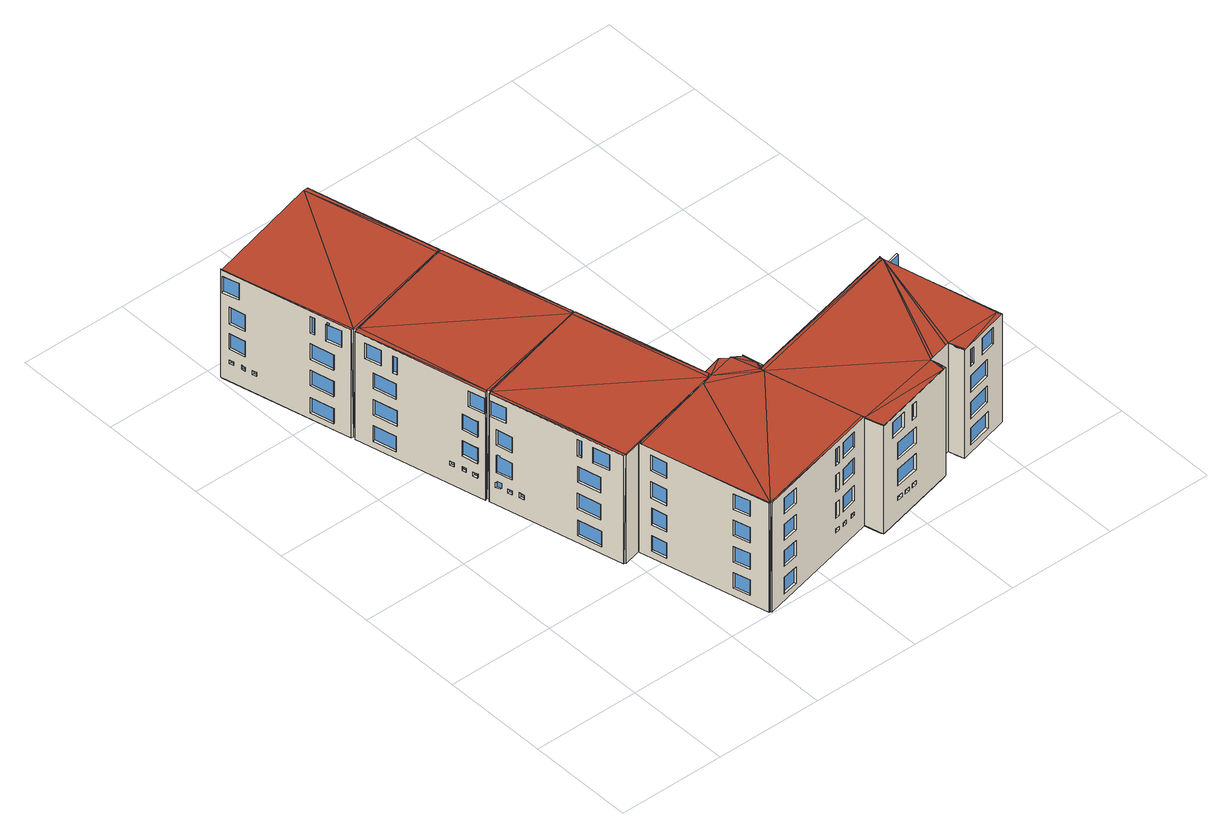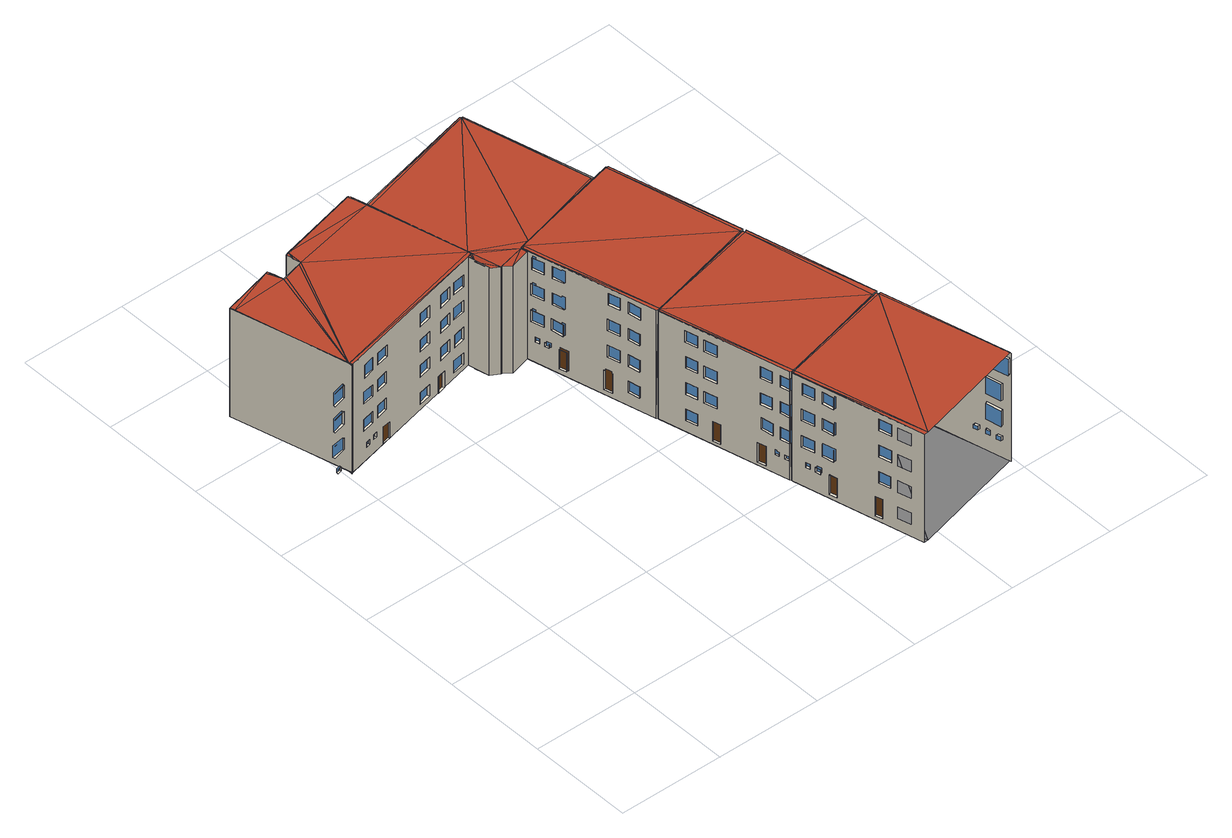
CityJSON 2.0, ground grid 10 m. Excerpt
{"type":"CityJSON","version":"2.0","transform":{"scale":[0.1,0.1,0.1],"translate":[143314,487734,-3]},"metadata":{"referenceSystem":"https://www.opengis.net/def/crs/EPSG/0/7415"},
"CityObjects":{
"building1":{"type":"Building","geometry":[{"type":"MultiSurface","lod":"2.2","boundaries":[[[0,1,2]],[[3,0,2]],[[4,5,6,7]],[[8,9,0]],[[8,0,3]],[[10,11,12,13]],[[14,15,16,17]],[[18,19,20,21]],[[7,6,22,23]],[[24,25,5,4]],[[23,22,25,24]],[[26,27,11,10]],[[13,12,28,29]],[[30,31,15,14]],[[17,16,32,33]],[[34,35,19,18]],[[21,20,36,37]],[[38,3,2]],[[39,1,0]],[[40,41,42,43]],[[6,5,25,22]],[[43,42,44,45]],[[46,47,41,40]],[[29,28,27,26]],[[33,32,31,30]],[[37,36,35,34]],[[45,44,47,46]],[[1,2,38,39],[48,49,50,51],[52,53,54,55],[56,57,58,59],[7,4,24,23],[60,61,62,63],[64,65,66,67],[68,69,70,71],[13,10,26,29],[21,18,34,37],[17,14,30,33],[43,40,46,45]],[[12,11,27,28]],[[16,15,31,32]],[[20,19,35,36]],[[42,41,47,44]],[[69,72,73,68]],[[68,73,74,71]],[[70,75,72,69]],[[76,3,38]],[[0,77,39]],[[71,74,75,70]],[[65,78,79,64]],[[53,80,81,52]],[[57,82,83,56]],[[66,84,78,65]],[[64,79,85,67]],[[67,85,84,66]],[[49,86,87,48]],[[52,81,88,55]],[[54,89,80,53]],[[56,83,90,59]],[[58,91,82,57]],[[73,72,75,74]],[[61,92,93,60]],[[62,94,92,61]],[[60,93,95,63]],[[48,87,96,51]],[[50,97,86,49]],[[98,99,100]],[[55,88,89,54]],[[59,90,91,58]],[[63,95,94,62]],[[101,102,103,104]],[[79,78,84,85]],[[51,96,97,50]],[[38,39,77]],[[81,80,89,88]],[[83,82,91,90]],[[105,106,107,108]],[[109,110,111,112]],[[113,114,115,116]],[[104,103,117,118]],[[119,120,102,101]],[[121,98,100]],[[112,111,122,123]],[[124,125,110,109]],[[123,122,125,124]],[[93,92,94,95]],[[87,86,97,96]],[[108,107,126,127]],[[128,129,106,105]],[[116,115,130,131]],[[132,133,114,113]],[[118,117,120,119]],[[134,135,136,137]],[[137,136,138,139]],[[140,141,135,134]],[[38,77,76]],[[127,126,129,128]],[[139,138,141,140]],[[131,130,133,132]],[[142,98,121]],[[103,102,120,117]],[[143,142,121]],[[111,110,125,122]],[[144,145,146,147]],[[147,146,148,149]],[[150,151,145,144]],[[107,106,129,126]],[[115,114,133,130]],[[149,148,151,150]],[[152,121,100]],[[153,99,98]],[[136,135,141,138]],[[99,100,152,153],[154,155,156,157],[108,105,128,127],[116,113,132,131],[104,101,119,118],[158,159,160,161],[162,163,164,165],[166,167,168,169],[170,171,172,173],[147,144,150,149],[137,134,140,139],[112,109,124,123]],[[76,77,174]],[[76,174,175]],[[146,145,151,148]],[[176,177,178]],[[179,176,178]],[[159,180,181,158]],[[167,182,183,166]],[[163,184,185,162]],[[171,186,187,170]],[[158,181,188,161]],[[160,189,180,159]],[[161,188,189,160]],[[190,176,179]],[[168,191,182,167]],[[166,183,192,169]],[[162,185,193,165]],[[170,187,194,173]],[[164,195,184,163]],[[172,196,186,171]],[[190,197,176]],[[155,198,199,154]],[[181,180,189,188]],[[169,192,191,168]],[[165,193,195,164]],[[173,194,196,172]],[[154,199,200,157]],[[156,201,198,155]],[[202,203,204,205]],[[206,207,208,209]],[[210,211,212,213]],[[214,215,216,217]],[[218,121,152]],[[98,219,153]],[[183,182,191,192]],[[185,184,195,193]],[[187,186,196,194]],[[157,200,201,156]],[[220,221,222]],[[205,204,223,224]],[[225,226,203,202]],[[209,208,227,228]],[[229,230,207,206]],[[231,232,211,210]],[[213,212,233,234]],[[217,216,235,236]],[[237,238,215,214]],[[239,179,178]],[[240,177,176]],[[224,223,226,225]],[[228,227,230,229]],[[234,233,232,231]],[[236,235,238,237]],[[199,198,201,200]],[[220,241,221]],[[242,243,244,245]],[[177,178,246,247],[248,249,250,251],[252,253,254,255],[256,257,258,259],[260,261,262,263],[213,210,231,234],[217,214,237,236],[205,202,225,224],[209,206,229,228]],[[204,203,226,223]],[[208,207,230,227]],[[212,211,232,233]],[[216,215,238,235]],[[264,265,266,267]],[[268,269,270,271]],[[272,273,274,275]],[[276,277,243,242]],[[245,244,278,279]],[[280,241,220]],[[281,280,220]],[[279,278,277,276]],[[267,266,282,283]],[[284,285,265,264]],[[271,270,286,287]],[[288,289,269,268]],[[275,274,290,291]],[[292,293,273,272]],[[153,152,218,219]],[[220,222,294]],[[221,241,295]],[[296,297,298,299]],[[244,243,277,278]],[[299,298,300,301]],[[302,303,297,296]],[[283,282,285,284]],[[287,286,289,288]],[[291,290,293,292]],[[301,300,303,302]],[[221,222,304,305],[306,307,308,309],[310,311,312,313],[314,315,316,317],[245,242,276,279],[318,319,320,321],[322,323,324,325],[326,327,328,329],[271,268,288,287],[275,272,292,291],[267,264,284,283],[299,296,302,301]],[[266,265,285,282]],[[270,269,289,286]],[[274,273,293,290]],[[298,297,303,300]],[[257,330,331,256]],[[261,332,333,260]],[[253,334,335,252]],[[249,336,337,248]],[[256,331,338,259]],[[258,339,330,257]],[[260,333,340,263]],[[262,341,332,261]],[[252,335,342,255]],[[254,343,334,253]],[[248,337,344,251]],[[250,345,336,249]],[[218,219,346]],[[259,338,339,258]],[[263,340,341,262]],[[255,342,343,254]],[[251,344,345,250]],[[219,347,346]],[[327,348,349,326]],[[331,330,339,338]],[[333,332,341,340]],[[335,334,343,342]],[[337,336,345,344]],[[328,350,348,327]],[[326,349,351,329]],[[329,351,350,328]],[[246,352,239]],[[353,240,354]],[[323,355,356,322]],[[311,357,358,310]],[[315,359,360,314]],[[324,361,355,323]],[[322,356,362,325]],[[325,362,361,324]],[[307,363,364,306]],[[310,358,365,313]],[[312,366,357,311]],[[316,367,359,315]],[[314,360,368,317]],[[349,348,350,351]],[[319,369,370,318]],[[320,371,369,319]],[[318,370,372,321]],[[306,364,373,309]],[[308,374,363,307]],[[321,372,371,320]],[[313,365,366,312]],[[317,368,367,316]],[[356,355,361,362]],[[358,357,366,365]],[[360,359,367,368]],[[370,369,371,372]],[[364,363,374,373]],[[375,376,377,378]],[[379,380,381,382]],[[383,384,385,386]],[[387,388,389,390]],[[378,377,391,392]],[[382,381,393,394]],[[395,396,376,375]],[[397,398,380,379]],[[396,391,377,376]],[[398,393,381,380]],[[399,400,384,383]],[[386,385,401,402]],[[403,404,388,387]],[[390,389,405,406]],[[400,401,385,384]],[[404,405,389,388]],[[3,407,8]],[[9,408,0]],[[0,408,77]],[[76,407,3]],[[392,391,396,395]],[[394,393,398,397]],[[402,401,400,399]],[[406,405,404,403]],[[179,239,409]],[[240,176,410]],[[121,411,143]],[[142,412,98]],[[413,76,175]],[[77,414,174]],[[239,352,409]],[[354,240,410]],[[218,411,121]],[[98,412,219]],[[415,281,220]],[[416,241,280]],[[417,190,179]],[[197,418,176]],[[346,415,218]],[[347,219,416]],[[419,220,294]],[[241,420,295]],[[9,8,421,422]],[[142,143,423,424]],[[174,175,423,424]],[[353,246,421,422]],[[280,281,425,426]],[[347,346,425,426]],[[427,417,190,197],[399,402,386,383],[403,406,390,387],[395,392,378,375],[397,394,382,379],[428,429,430,431],[432,433,434,435],[436,437,438,439],[440,441,442,443],[444,445,446,447],[448,449,450,451],[452,453,454,455],[456,457,458,459],[460,461,462,463]],[[413,407,76]],[[77,408,414]],[[464,179,409]],[[176,465,410]],[[218,415,411]],[[219,412,416]],[[415,220,419]],[[241,416,420]],[[179,466,417]],[[176,418,467]],[[464,466,179]],[[176,467,465]],[[447,468,469,446]],[[451,470,471,450]],[[455,472,473,454]],[[443,474,475,442]],[[452,476,472,455]],[[454,473,477,453]],[[476,477,473,472]],[[444,478,468,447]],[[446,469,479,445]],[[448,480,470,451]],[[450,471,481,449]],[[478,479,469,468]],[[480,481,471,470]],[[440,482,474,443]],[[442,475,483,441]],[[482,483,475,474]],[[453,477,476,452]],[[445,479,478,444]],[[449,481,480,448]],[[441,483,482,440]],[[439,484,485,438]],[[459,486,487,458]],[[435,488,489,434]],[[431,490,491,430]],[[456,492,486,459]],[[458,487,493,457]],[[492,493,487,486]],[[457,493,492,456]],[[494,495,496,497]],[[498,499,500,501]],[[502,503,504,505]],[[506,507,508,509]],[[407,510,421]],[[408,422,511]],[[436,512,484,439]],[[438,485,513,437]],[[512,513,485,484]],[[514,515,516,517]],[[432,518,488,435]],[[434,489,519,433]],[[520,499,498,521]],[[522,503,502,523]],[[524,507,506,525]],[[518,519,489,488]],[[430,491,526,429]],[[428,527,490,431]],[[527,526,491,490]],[[528,495,494,529]],[[529,494,497,530]],[[531,496,495,528]],[[521,498,501,532]],[[533,500,499,520]],[[523,502,505,534]],[[535,504,503,522]],[[536,537,538,539]],[[525,506,509,540]],[[541,508,507,524]],[[542,543,544,545]],[[546,547,548,549]],[[530,497,496,531]],[[550,551,552,553]],[[413,510,407]],[[408,511,414]],[[532,501,500,533]],[[534,505,504,535]],[[540,509,508,541]],[[554,515,514,555]],[[555,514,517,556]],[[557,516,515,554]],[[558,559,421,560]],[[556,517,516,557]],[[561,537,536,562]],[[563,543,542,564]],[[565,547,546,566]],[[562,536,539,567]],[[568,538,537,561]],[[564,542,545,569]],[[570,544,543,563]],[[566,546,549,571]],[[572,548,547,565]],[[573,551,550,574]],[[575,552,551,573]],[[574,550,553,576]],[[567,539,538,568]],[[569,545,544,570]],[[571,549,548,572]],[[576,553,552,575]],[[577,578,579,580]],[[581,582,583,584]],[[585,586,587,588]],[[589,590,591,592]],[[463,593,594,462]],[[595,578,577,596]],[[597,582,581,598]],[[599,586,585,600]],[[601,590,589,602]],[[422,421,603,604],[605,606,607,608],[602,601,609,610],[611,612,613,614],[598,597,615,616],[617,618,619,620],[600,599,621,622],[623,624,625,626],[562,561,568,567],[521,520,533,532],[564,563,570,569],[525,524,541,540],[566,565,572,571],[523,522,535,534],[555,554,557,556],[529,528,531,530],[596,595,627,628],[574,573,575,576]],[[627,579,578,595]],[[596,577,580,628]],[[603,510,413]],[[414,511,604]],[[628,580,579,627]],[[598,581,584,616]],[[600,585,588,622]],[[615,583,582,597]],[[621,587,586,599]],[[602,589,592,610]],[[609,591,590,601]],[[629,630,631,632]],[[633,634,635,636]],[[637,638,639,640]],[[641,642,643,644]],[[616,584,583,615]],[[622,588,587,621]],[[610,592,591,609]],[[612,630,629,611]],[[618,634,633,617]],[[624,638,637,623]],[[606,642,641,605]],[[611,629,632,614]],[[613,631,630,612]],[[617,633,636,620]],[[619,635,634,618]],[[623,637,640,626]],[[625,639,638,624]],[[605,641,644,608]],[[607,643,642,606]],[[460,645,593,463]],[[462,594,646,461]],[[421,464,409]],[[465,560,410]],[[614,632,631,613]],[[620,636,635,619]],[[626,640,639,625]],[[608,644,643,607]],[[645,646,594,593]],[[604,424,414]],[[603,413,423]],[[411,647,423]],[[412,424,648]],[[649,650,651,652]],[[653,654,655,656]],[[657,658,659,660]],[[661,662,663,664]],[[423,424,603]],[[665,650,649,666]],[[667,654,653,668]],[[669,658,657,670]],[[671,662,661,672]],[[424,604,603]],[[411,415,647]],[[412,648,416]],[[437,513,512,436]],[[666,649,652,673]],[[674,651,650,665]],[[668,653,656,675]],[[670,657,660,676]],[[672,661,664,677]],[[678,655,654,667]],[[679,659,658,669]],[[680,663,662,671]],[[681,682,683,684]],[[685,686,687,688]],[[689,690,691,692]],[[693,421,559]],[[558,560,694]],[[433,519,518,432]],[[429,526,527,428]],[[461,646,645,460]],[[673,652,651,674]],[[675,656,655,678]],[[676,660,659,679]],[[677,664,663,680]],[[695,696,697,698]],[[699,682,681,700]],[[701,686,685,702]],[[703,690,689,704]],[[700,681,684,705]],[[706,683,682,699]],[[707,687,686,701]],[[708,691,690,703]],[[702,685,688,709]],[[704,689,692,710]],[[711,696,695,712]],[[713,697,696,711]],[[712,695,698,714]],[[705,684,683,706]],[[709,688,687,707]],[[710,692,691,708]],[[714,698,697,713]],[[715,716,717,718]],[[424,423,719,720],[721,722,723,724],[725,726,727,728],[729,730,731,732],[733,734,735,736],[737,738,739,740],[741,742,743,744],[668,667,678,675],[670,669,679,676],[700,699,706,705],[702,701,707,709],[666,665,674,673],[704,703,708,710],[672,671,680,677],[745,746,747,748],[749,750,751,752],[753,754,755,756],[712,711,713,714]],[[647,415,719]],[[416,648,720]],[[757,758,759,760]],[[761,762,763,764]],[[765,766,767,768]],[[754,716,715,753]],[[769,770,771,772]],[[558,559,693,694]],[[734,758,757,733]],[[738,762,761,737]],[[742,766,765,741]],[[755,717,716,754]],[[753,715,718,756]],[[756,718,717,755]],[[773,774,775,776]],[[777,778,779,780]],[[781,782,783,784]],[[735,759,758,734]],[[739,763,762,738]],[[733,757,760,736]],[[737,761,764,740]],[[741,765,768,744]],[[743,767,766,742]],[[785,786,787,788]],[[736,760,759,735]],[[740,764,763,739]],[[744,768,767,743]],[[750,770,769,749]],[[789,790,791,792]],[[793,794,795,796]],[[797,798,799,800]],[[801,802,803,804]],[[751,771,770,750]],[[749,769,772,752]],[[752,772,771,751]],[[722,774,773,721]],[[726,778,777,725]],[[730,782,781,729]],[[425,415,805]],[[426,806,416]],[[720,426,416]],[[719,415,425]],[[746,786,785,745]],[[721,773,776,724]],[[723,775,774,722]],[[725,777,780,728]],[[727,779,778,726]],[[729,781,784,732]],[[731,783,782,730]],[[807,808,809,810]],[[745,785,788,748]],[[747,787,786,746]],[[811,790,789,812]],[[813,798,797,814]],[[815,802,801,816]],[[748,788,787,747]],[[724,776,775,723]],[[728,780,779,727]],[[732,784,783,731]],[[817,794,793,818]],[[812,789,792,819]],[[820,791,790,811]],[[818,793,796,821]],[[822,795,794,817]],[[814,797,800,823]],[[824,799,798,813]],[[816,801,804,825]],[[826,803,802,815]],[[827,828,829,830]],[[831,832,833,834]],[[835,836,837,838]],[[821,796,795,822]],[[425,426,720]],[[819,792,791,820]],[[823,800,799,824]],[[825,804,803,826]],[[839,840,841,842]],[[843,808,807,844]],[[805,415,419]],[[420,416,806]],[[425,720,719]],[[844,807,810,845]],[[846,809,808,843]],[[845,810,809,846]],[[847,828,827,848]],[[849,832,831,850]],[[851,836,835,852]],[[848,827,830,853]],[[854,829,828,847]],[[850,831,834,855]],[[856,833,832,849]],[[852,835,838,857]],[[858,837,836,851]],[[859,840,839,860]],[[860,839,842,861]],[[862,841,840,859]],[[853,830,829,854]],[[855,834,833,856]],[[857,838,837,858]],[[861,842,841,862]],[[863,864,865,866]],[[421,693,867]],[[694,560,868]],[[869,870,871,872]],[[873,874,875,876]],[[877,878,879,880]],[[881,864,863,882]],[[426,425,883,884],[885,886,887,888],[889,890,891,892],[893,894,895,896],[897,898,899,900],[901,902,903,904],[905,906,907,908],[909,910,911,912],[848,847,854,853],[812,811,820,819],[850,849,856,855],[816,815,826,825],[852,851,858,857],[814,813,824,823],[844,843,846,845],[818,817,822,821],[882,881,913,914],[860,859,862,861]],[[906,870,869,905]],[[883,805,419]],[[806,884,420]],[[890,874,873,889]],[[898,878,877,897]],[[882,863,866,914]],[[913,865,864,881]],[[914,866,865,913]],[[905,869,872,908]],[[907,871,870,906]],[[889,873,876,892]],[[891,875,874,890]],[[897,877,880,900]],[[899,879,878,898]],[[908,872,871,907]],[[892,876,875,891]],[[900,880,879,899]],[[421,915,464]],[[916,560,465]],[[421,867,917]],[[868,560,918]],[[421,917,915]],[[918,560,916]],[[919,920,921]],[[922,923,924]],[[417,919,921]],[[922,418,923]],[[694,693,867,868]],[[916,915,920,924]],[[916,915,417,418]],[[867,868,917]],[[925,915,926]],[[927,916,928]],[[868,918,917]],[[929,930,915]],[[931,932,916]],[[915,917,933]],[[934,918,916]],[[916,915,935,936]],[[929,915,933]],[[932,934,916]],[[936,932,931]],[[930,929,935]],[[918,917,937,938]],[[933,917,937]],[[934,938,918]],[[939,937,935,936]],[[940,941,942,943]],[[944,945,946,947]],[[948,949,950,951]],[[952,953,954,955]],[[956,957,958,959]],[[960,961,962,963]],[[964,965,966,967]],[[968,969,941,940]],[[943,942,970,971]],[[969,970,942,941]],[[972,973,974,975]],[[976,977,965,964]],[[967,966,978,979]],[[977,978,966,965]],[[980,981,946,945]],[[982,980,945,944]],[[947,946,981,983]],[[984,985,950,949]],[[986,987,954,953]],[[988,984,949,948]],[[951,950,985,989]],[[990,986,953,952]],[[955,954,987,991]],[[992,993,958,957]],[[994,992,957,956]],[[959,958,993,995]],[[979,978,977,976]],[[996,919,417]],[[997,418,922]],[[971,970,969,968]],[[983,981,980,982]],[[989,985,984,988]],[[991,987,986,990]],[[998,999,1000,1001]],[[995,993,992,994]],[[1002,417,925]],[[928,418,1003]],[[1004,1005,999,998]],[[1001,1000,1006,1007]],[[1005,1006,1000,999]],[[1008,1009,961,960]],[[963,962,1010,1011]],[[1009,1010,962,961]],[[1012,1013,973,972]],[[975,974,1014,1015]],[[1013,1014,974,973]],[[1007,1006,1005,1004]],[[1016,1017,1018,1019]],[[1020,1021,1022,1023]],[[1024,1025,1026,1027]],[[1028,1029,1030,1031]],[[1032,1033,1034,1035]],[[1036,1037,1029,1028]],[[1031,1030,1038,1039]],[[1037,1038,1030,1029]],[[1040,1041,1033,1032]],[[1035,1034,1042,1043]],[[1041,1042,1034,1033]],[[1044,1045,1018,1017]],[[1046,1044,1017,1016]],[[1019,1018,1045,1047]],[[1048,1049,920,924],[968,971,943,940],[1040,1043,1035,1032],[1008,1011,963,960],[1012,1015,975,972],[976,979,967,964],[1004,1007,1001,998],[1036,1039,1031,1028]],[[1050,1051,1022,1021]],[[1052,1053,1026,1025]],[[1054,1050,1021,1020]],[[1023,1022,1051,1055]],[[1056,1052,1025,1024]],[[1027,1026,1053,1057]],[[1039,1038,1037,1036]],[[1058,1059,1060,1061]],[[1011,1010,1009,1008]],[[1015,1014,1013,1012]],[[1043,1042,1041,1040]],[[1062,1063,1060,1059]],[[1064,1062,1059,1058]],[[1061,1060,1063,1065]],[[1047,1045,1044,1046]],[[1055,1051,1050,1054]],[[1057,1053,1052,1056]],[[1065,1063,1062,1064]],[[1002,996,417]],[[997,1003,418]],[[1066,925,926]],[[1067,927,928]],[[1068,1069,1070,1071]],[[1072,1073,1074,1075]],[[1076,1077,1078,1079]],[[1080,1081,1082,1083]],[[1084,1085,1070,1069]],[[1086,1087,1074,1073]],[[1088,1084,1069,1068]],[[1071,1070,1085,1089]],[[1090,1086,1073,1072]],[[1075,1074,1087,1091]],[[1092,1093,1078,1077]],[[1094,1095,1082,1081]],[[1096,1092,1077,1076]],[[1079,1078,1093,1097]],[[1098,1094,1081,1080]],[[1083,1082,1095,1099]],[[1089,1085,1084,1088]],[[1091,1087,1086,1090]],[[1097,1093,1092,1096]],[[1099,1095,1094,1098]],[[1049,996,1100]],[[1048,1101,997]],[[1102,1100,996]],[[1101,1103,997]],[[1102,996,1002]],[[997,1103,1003]],[[1003,1002,1049,1048]],[[1066,1002,925]],[[1067,928,1003]],[[1104,1105,915,916],[982,983,947,944],[1046,1047,1019,1016],[988,989,951,948],[994,995,959,956],[990,991,955,952],[1054,1055,1023,1020],[1056,1057,1027,1024],[1088,1089,1071,1068],[1096,1097,1079,1076],[1098,1099,1083,1080],[1090,1091,1075,1072],[1106,1107,1108,1109],[1110,1111,1112,1113],[1114,1115,1116,1117],[1118,1119,1120,1121],[1122,1123,1124,1125],[1126,1127,1128,1129],[1130,1131,1132,1133],[1134,1135,1136,1137],[1138,1139,1140,1141],[1064,1065,1061,1058]],[[1003,1002,1142,1143]],[[1143,1142,1144,1145]],[[1146,1145,1147]],[[1148,1149,1144]],[[1148,1150,1149]],[[1146,1147,1151]],[[1150,1142,1149]],[[1151,1147,1143]],[[1066,926,1152]],[[1067,1153,927]],[[1066,1154,1002]],[[1003,1155,1067]],[[1141,1156,1157,1140]],[[1158,1159,1160,1161]],[[1162,1163,1164,1165]],[[1166,1167,1168,1169]],[[1170,1171,1172,1173]],[[1109,1174,1175,1108]],[[1176,1177,1167,1166]],[[1169,1168,1178,1179]],[[1177,1178,1168,1167]],[[1117,1180,1181,1116]],[[1129,1182,1183,1128]],[[1066,1184,1154]],[[1067,1155,1185]],[[1186,1187,1157,1156]],[[1138,1186,1156,1141]],[[1140,1157,1187,1139]],[[1179,1178,1177,1176]],[[1139,1187,1186,1138]],[[1188,1189,1175,1174]],[[1106,1188,1174,1109]],[[1108,1175,1189,1107]],[[1190,1191,1181,1180]],[[1192,1193,1183,1182]],[[1114,1190,1180,1117]],[[1116,1181,1191,1115]],[[1126,1192,1182,1129]],[[1128,1183,1193,1127]],[[1142,1194,1149]],[[1147,1195,1143]],[[1066,1142,1184]],[[1143,1067,1185]],[[1196,1197,1159,1158]],[[1198,1199,1163,1162]],[[1161,1160,1200,1201]],[[1165,1164,1202,1203]],[[1197,1200,1160,1159]],[[1199,1202,1164,1163]],[[1204,1205,1171,1170]],[[1173,1172,1206,1207]],[[1205,1206,1172,1171]],[[1107,1189,1188,1106]],[[1115,1191,1190,1114]],[[1127,1193,1192,1126]],[[1208,1209,1210,1211]],[[1133,1212,1213,1132]],[[1214,1215,1144,1145],[1176,1179,1169,1166],[1216,1217,1211,1208],[1196,1201,1161,1158],[1198,1203,1165,1162],[1204,1207,1173,1170]],[[1218,1219,1213,1212]],[[1130,1218,1212,1133]],[[1132,1213,1219,1131]],[[1131,1219,1218,1130]],[[1113,1220,1221,1112]],[[1121,1222,1223,1120]],[[1125,1224,1225,1124]],[[1201,1200,1197,1196]],[[1203,1202,1199,1198]],[[1207,1206,1205,1204]],[[1216,1226,1209,1208]],[[1211,1210,1227,1217]],[[1226,1227,1210,1209]],[[1137,1228,1229,1136]],[[1194,1230,1149]],[[1147,1231,1195]],[[1232,1233,1221,1220]],[[1110,1232,1220,1113]],[[1112,1221,1233,1111]],[[1234,1235,1223,1222]],[[1118,1234,1222,1121]],[[1120,1223,1235,1119]],[[1236,1237,1229,1228]],[[1136,1229,1237,1135]],[[1134,1236,1228,1137]],[[1238,1239,1225,1224]],[[1066,1194,1142]],[[1195,1067,1143]],[[1122,1238,1224,1125]],[[1124,1225,1239,1123]],[[1135,1237,1236,1134]],[[1217,1227,1226,1216]],[[1111,1233,1232,1110]],[[1119,1235,1234,1118]],[[1123,1239,1238,1122]],[[1104,1105,1215,1214]],[[1152,1105,1066]],[[1067,1104,1153]],[[1240,1105,1241]],[[1104,1242,1243]],[[1105,1104,1243]],[[1105,1243,1241]],[[1244,1245,1246,1247]],[[1248,1249,1250,1251]],[[1252,1253,1254,1255]],[[1256,1257,1258,1259]],[[1260,1261,1246,1245]],[[1262,1263,1258,1257]],[[1247,1246,1261,1264]],[[1265,1262,1257,1256]],[[1259,1258,1263,1266]],[[1267,1260,1245,1244]],[[1268,1269,1250,1249]],[[1251,1250,1269,1270]],[[1271,1268,1249,1248]],[[1272,1273,1254,1253]],[[1255,1254,1273,1274]],[[1275,1272,1253,1252]]],"semantics":{"surfaces":[{"type":"WallSurface","on_footprint_edge":true},{"type":"GroundSurface"},{"type":"RoofSurface"},{"type":"Window"},{"type":"Door"}],"values":[0,0,0,0,0,0,0,0,0,0,0,0,0,0,0,0,0,1,2,0,3,0,0,0,0,0,0,0,3,3,3,3,0,0,0,1,2,0,0,0,0,0,0,0,0,0,0,0,0,3,0,0,0,0,0,0,0,0,0,0,3,0,0,3,3,0,0,0,0,0,0,0,0,0,3,3,0,0,0,0,0,0,0,0,0,0,0,0,0,3,0,3,0,0,0,3,3,0,1,2,3,0,0,0,3,0,0,0,0,0,0,0,0,0,0,0,0,0,0,0,0,0,0,3,0,0,0,0,0,0,0,0,0,1,2,3,3,3,0,0,0,0,0,0,0,0,0,0,1,2,0,0,0,0,3,0,0,0,3,3,3,3,0,0,0,0,0,0,0,0,0,0,0,0,0,0,0,1,2,0,3,0,0,0,0,0,0,0,3,3,3,3,0,0,0,0,0,0,0,0,0,0,0,0,0,0,0,0,0,0,0,3,3,3,3,0,0,0,1,2,0,0,0,0,0,0,0,0,0,0,0,3,0,0,0,0,0,0,0,0,3,3,3,3,3,0,0,0,0,0,0,0,0,3,3,0,0,0,0,3,3,1,2,2,1,0,0,0,0,1,2,1,2,1,2,1,2,1,2,1,2,1,2,1,2,1,2,0,0,0,0,0,0,0,1,2,1,2,1,2,1,2,1,2,1,2,0,0,0,0,0,0,3,0,0,0,0,3,3,0,0,3,0,0,0,0,0,0,0,0,0,0,3,0,3,3,3,3,1,2,0,0,3,3,0,0,0,0,0,3,0,0,3,0,0,0,0,0,0,0,3,0,0,3,3,0,4,1,2,0,0,0,0,0,0,0,0,0,0,0,0,0,0,0,0,0,0,0,0,0,0,0,0,4,3,3,3,0,0,0,0,0,0,0,0,1,2,0,0,0,0,0,0,0,3,3,3,3,0,0,0,0,0,0,0,0,0,0,0,0,0,0,0,0,0,1,2,0,0,0,0,3,2,1,1,2,3,3,3,3,0,0,0,0,0,0,1,2,0,0,0,0,0,0,0,0,0,3,3,3,1,2,0,0,0,0,0,0,0,4,0,0,0,0,0,0,0,0,0,0,0,0,0,0,0,0,4,0,1,2,3,3,3,0,3,0,0,0,0,0,0,0,3,3,3,0,0,0,0,0,0,3,0,0,0,0,3,3,3,3,0,0,0,0,0,0,1,2,2,1,0,0,0,0,0,0,0,3,0,0,0,0,0,0,0,0,0,0,0,0,0,0,0,0,0,0,3,3,3,0,0,0,0,0,4,0,1,2,0,0,0,0,0,0,0,0,0,0,0,0,0,0,0,0,0,0,0,0,4,1,2,3,3,3,0,0,0,1,2,0,0,0,0,0,0,0,0,0,0,0,0,0,0,1,2,1,2,1,2,1,2,1,2,0,0,0,0,1,2,0,1,2,1,2,0,1,2,2,1,0,1,2,0,0,0,0,0,0,0,0,0,0,3,0,0,0,3,3,0,0,3,3,0,0,0,0,3,0,0,0,1,2,0,0,0,0,0,0,1,2,0,0,3,0,0,3,0,0,3,0,0,0,0,0,0,0,0,3,0,0,3,3,0,0,0,3,3,0,0,0,0,0,0,0,0,0,4,0,0,0,0,0,0,1,2,1,2,0,0,0,0,3,3,0,0,0,0,3,3,0,0,0,0,0,0,0,0,1,2,1,2,1,2,0,1,2,0,0,0,2,1,1,2,1,2,1,2,1,2,0,0,0,0,0,0,0,0,3,0,0,1,2,4,0,0,0,0,3,0,0,3,3,0,0,0,0,1,2,1,2,0,0,0,0,3,3,0,0,3,0,0,0,0,0,0,3,0,0,0,0,0,0,0,0,0,0,0,3,0,1,2,3,0,0,3,0,0,3,0,0,3,1,2,0,0,0,0,0,0,0,0,1,2,1,2,0,0,0,0,0,0,3,3,0,0,0,0,3,0,0,3,0,0]}}]}
},
"vertices":[
[95,119,116],[93,119,116],[93,119,5],[95,119,5],[90,132,94],[92,133,94],[92,133,110],[90,132,110],[95,118,5],[95,118,116],[88,139,12],[90,140,12],[90,140,28],[88,139,28],[88,140,67],[90,140,67],[90,140,83],[88,140,83],[88,140,39],[90,140,39],[90,140,55],[88,140,55],[88,148,110],[86,147,110],[86,147,94],[88,148,94],[83,161,12],[85,162,12],[85,162,28],[83,161,28],[83,161,67],[85,162,67],[85,162,83],[83,161,83],[83,162,39],[85,162,39],[85,162,55],[83,162,55],[63,242,5],[63,242,116],[84,158,93],[86,158,93],[86,158,110],[84,158,110],[85,162,110],[83,162,110],[83,162,93],[85,162,93],[67,227,109],[67,227,93],[63,242,93],[63,242,109],[68,221,82],[68,221,66],[65,236,66],[65,236,82],[68,221,55],[68,221,38],[65,236,38],[65,236,55],[66,232,28],[66,232,23],[64,236,23],[64,236,28],[68,221,27],[68,221,23],[67,225,23],[67,225,27],[71,210,28],[71,210,23],[70,215,23],[70,215,28],[73,211,23],[73,211,28],[72,215,28],[72,215,23],[66,243,5],[66,243,116],[70,221,23],[70,221,27],[70,221,66],[70,221,82],[70,222,38],[70,222,55],[69,225,23],[69,225,27],[69,228,93],[69,228,109],[67,236,82],[67,236,66],[66,236,55],[66,236,38],[67,232,23],[67,232,28],[66,236,23],[66,236,28],[65,242,109],[65,242,93],[64,246,116],[62,245,116],[62,245,5],[62,246,93],[64,246,93],[64,246,109],[62,246,109],[60,252,39],[62,253,39],[62,253,55],[60,252,55],[60,252,24],[62,253,24],[62,253,28],[60,252,28],[60,252,66],[62,253,66],[62,253,82],[60,252,82],[60,261,109],[58,261,109],[58,261,93],[60,261,93],[64,246,5],[61,257,28],[59,257,28],[59,257,24],[61,257,24],[59,268,55],[57,267,55],[57,267,39],[59,268,39],[59,268,82],[57,267,82],[57,267,66],[59,268,66],[58,263,24],[60,263,24],[60,263,28],[58,263,28],[59,268,28],[57,267,28],[57,267,24],[59,268,24],[65,244,116],[65,244,5],[55,274,24],[57,274,24],[57,274,28],[55,274,28],[56,278,28],[54,278,28],[54,278,24],[56,278,24],[33,365,5],[33,365,116],[39,341,109],[39,341,93],[35,356,93],[35,356,109],[42,326,109],[42,326,92],[41,330,92],[41,330,109],[42,327,82],[42,327,66],[37,348,66],[37,348,82],[42,326,55],[42,326,39],[37,348,39],[37,348,55],[42,327,28],[42,327,12],[37,348,12],[37,348,28],[66,244,116],[66,244,5],[141,2,117],[140,2,117],[140,2,5],[141,2,5],[44,327,92],[44,327,109],[44,327,39],[44,327,55],[44,327,66],[44,327,82],[44,327,12],[44,327,28],[43,331,109],[43,331,92],[142,1,5],[39,348,39],[39,348,55],[39,349,82],[39,349,28],[39,349,66],[39,349,12],[142,1,117],[41,341,93],[41,341,109],[37,356,109],[37,356,93],[136,20,40],[138,20,40],[138,20,56],[136,20,56],[136,20,13],[138,20,13],[138,20,29],[136,20,29],[136,20,94],[138,20,94],[138,20,110],[136,20,110],[136,20,67],[138,20,67],[138,20,83],[136,20,83],[38,366,5],[38,366,116],[34,368,5],[32,368,116],[32,368,5],[134,35,56],[132,35,56],[132,35,40],[134,35,40],[134,35,29],[132,35,29],[132,35,13],[134,35,13],[132,35,94],[134,35,94],[134,35,110],[132,35,110],[134,35,83],[132,35,83],[132,35,67],[134,35,67],[112,120,5],[112,120,116],[34,368,116],[30,377,93],[32,377,93],[32,377,110],[30,377,110],[111,122,5],[111,122,117],[117,96,110],[117,96,94],[114,111,94],[114,111,110],[117,96,83],[117,96,66],[114,111,66],[114,111,83],[117,96,56],[117,96,39],[114,110,39],[114,110,56],[117,96,28],[117,96,12],[114,110,12],[114,110,28],[28,384,66],[30,384,66],[30,384,82],[28,384,82],[28,384,11],[30,384,11],[30,384,27],[28,384,27],[28,384,39],[30,384,39],[30,384,55],[28,384,55],[26,391,93],[28,392,93],[28,392,110],[26,391,110],[35,366,116],[35,366,5],[25,406,82],[23,406,82],[23,406,66],[25,406,66],[25,406,27],[23,406,27],[23,406,11],[25,406,11],[25,406,55],[23,406,55],[23,406,39],[25,406,39],[3,487,5],[3,487,116],[24,402,93],[26,402,93],[26,402,110],[24,402,110],[25,406,110],[23,406,110],[23,406,93],[25,406,93],[3,488,5],[3,488,116],[7,471,110],[7,471,93],[3,486,93],[3,486,110],[8,465,81],[8,465,64],[5,480,64],[5,480,81],[8,465,54],[8,465,38],[5,480,38],[5,480,54],[6,476,27],[6,476,23],[5,480,23],[5,480,27],[8,465,27],[8,465,23],[8,469,23],[8,469,27],[11,455,27],[11,455,23],[10,459,23],[10,459,27],[119,96,39],[119,96,56],[119,96,12],[119,96,28],[119,96,66],[119,96,83],[119,96,94],[119,96,110],[116,111,56],[116,111,39],[116,111,28],[116,111,12],[116,111,83],[116,111,66],[116,111,110],[116,111,94],[38,367,5],[38,367,116],[13,455,23],[13,455,27],[12,459,23],[12,459,27],[114,123,5],[111,122,116],[114,123,116],[10,466,23],[10,466,27],[10,466,64],[10,466,81],[10,466,38],[10,466,54],[9,470,23],[9,470,27],[9,472,93],[9,472,110],[7,480,81],[7,480,64],[7,481,38],[7,481,54],[8,476,23],[8,476,27],[7,480,23],[7,480,27],[5,487,110],[5,487,93],[158,5,56],[157,7,56],[157,7,40],[158,5,40],[158,5,29],[157,7,29],[157,7,12],[158,5,12],[158,5,110],[158,7,110],[158,7,94],[158,5,94],[158,5,83],[158,7,83],[158,7,67],[158,5,67],[172,10,40],[173,8,40],[172,10,12],[173,8,12],[173,8,56],[172,10,56],[173,8,29],[172,10,29],[173,8,110],[172,10,110],[172,10,94],[173,8,94],[173,8,83],[172,10,83],[172,10,67],[173,8,67],[203,145,5],[203,145,116],[196,143,5],[196,143,115],[173,270,5],[173,270,116],[172,270,5],[172,270,116],[142,393,5],[142,393,116],[262,30,5],[262,30,116],[112,515,5],[112,515,116],[206,146,5],[206,146,116],[175,271,5],[175,271,116],[145,393,5],[145,393,116],[262,30,117],[249,27,111],[249,27,95],[234,23,95],[234,23,111],[249,27,84],[249,27,68],[234,23,68],[234,23,84],[249,27,56],[249,27,40],[234,23,40],[234,23,56],[229,22,111],[229,22,94],[225,21,94],[225,21,111],[229,22,84],[229,22,67],[225,21,67],[225,21,84],[229,22,56],[229,22,40],[225,21,40],[225,21,56],[229,22,29],[229,22,25],[225,21,25],[225,21,29],[238,24,29],[238,24,25],[234,23,25],[234,23,29],[249,27,29],[249,27,25],[245,26,25],[245,26,29],[240,122,5],[240,122,116],[262,33,5],[262,33,116],[224,23,84],[224,23,67],[224,23,56],[224,23,40],[224,23,29],[224,23,25],[224,23,111],[224,23,94],[228,24,29],[228,24,25],[228,24,84],[228,24,67],[228,24,56],[228,24,40],[229,24,111],[229,24,94],[234,25,56],[234,25,40],[234,25,29],[234,25,25],[234,25,84],[234,25,68],[234,25,111],[234,25,95],[238,26,29],[238,26,25],[201,158,31],[201,158,26],[200,162,26],[200,162,31],[202,155,57],[202,155,45],[199,167,45],[199,167,57],[202,155,84],[202,155,72],[199,167,72],[199,167,84],[202,155,111],[202,155,99],[199,167,99],[199,167,111],[206,148,5],[206,148,116],[248,29,56],[248,29,40],[199,168,30],[199,168,26],[198,172,26],[198,172,30],[249,29,84],[249,29,68],[204,155,45],[204,155,57],[204,155,72],[204,155,84],[204,156,99],[204,156,111],[249,29,95],[249,29,111],[203,159,26],[203,159,31],[202,163,31],[202,163,26],[201,167,57],[201,167,45],[201,167,84],[201,167,72],[197,173,57],[197,173,45],[195,185,45],[195,185,57],[201,167,111],[201,167,99],[197,173,111],[197,173,99],[195,185,99],[195,185,111],[197,173,84],[197,173,72],[195,185,72],[195,185,84],[196,180,30],[196,180,10],[194,188,10],[194,188,30],[201,168,26],[201,168,30],[200,172,30],[200,172,26],[205,152,115],[205,152,5],[206,146,115],[199,173,45],[199,173,57],[199,174,99],[199,174,111],[199,174,72],[199,174,84],[197,185,57],[197,185,45],[196,185,111],[196,185,99],[196,185,84],[196,185,72],[198,181,10],[198,181,30],[196,188,10],[196,188,30],[186,222,30],[186,222,10],[184,229,10],[184,229,30],[185,225,84],[185,225,72],[182,237,72],[182,237,84],[185,225,57],[185,225,45],[182,237,45],[182,237,57],[185,225,111],[185,225,99],[182,237,99],[182,237,111],[245,28,29],[245,28,25],[188,222,10],[188,222,30],[187,225,72],[187,225,84],[187,225,45],[187,225,57],[187,226,99],[187,226,111],[176,270,5],[176,270,116],[182,244,111],[182,244,99],[180,256,99],[180,256,111],[184,237,99],[184,237,111],[182,244,84],[182,244,72],[180,255,72],[180,255,84],[184,237,72],[184,237,84],[182,244,57],[182,244,45],[180,255,45],[180,255,57],[184,237,45],[184,237,57],[182,244,30],[182,244,18],[180,255,18],[180,255,30],[186,230,10],[186,230,30],[180,243,84],[180,243,72],[178,255,72],[178,255,84],[180,243,57],[180,243,45],[178,255,45],[178,255,57],[180,243,30],[180,243,18],[178,255,18],[178,255,30],[180,243,111],[180,243,99],[178,255,99],[178,255,111],[249,29,29],[249,29,25],[175,272,5],[175,272,116],[167,295,108],[167,295,96],[164,306,96],[164,306,108],[167,295,28],[167,295,16],[164,307,16],[164,307,28],[167,295,55],[167,295,43],[164,307,43],[164,307,55],[167,295,82],[167,295,70],[164,307,70],[164,307,82],[169,295,96],[169,295,108],[169,296,16],[169,296,28],[169,296,43],[169,296,55],[169,296,70],[169,296,82],[166,307,108],[166,307,96],[166,307,28],[166,307,55],[166,307,82],[166,307,16],[166,307,43],[166,307,70],[163,313,55],[163,313,43],[160,324,43],[160,324,55],[163,313,108],[163,313,96],[160,325,96],[160,325,108],[163,313,81],[163,313,69],[160,325,69],[160,325,81],[224,157,5],[224,157,115],[161,320,28],[161,320,8],[159,328,8],[159,328,28],[165,313,43],[165,313,55],[165,313,96],[165,313,108],[165,313,69],[165,313,81],[162,325,55],[162,325,43],[162,325,96],[162,325,69],[162,325,108],[162,325,81],[163,321,8],[163,321,28],[161,328,8],[161,328,28],[151,362,28],[151,362,8],[149,369,8],[149,369,28],[146,392,5],[146,392,116],[148,383,108],[148,383,96],[146,392,96],[146,392,108],[148,383,81],[148,383,69],[146,392,69],[146,392,81],[148,383,55],[148,383,42],[146,392,42],[146,392,55],[153,365,108],[153,365,96],[150,376,96],[150,376,108],[153,365,81],[153,365,69],[150,376,69],[150,376,81],[152,365,55],[152,365,43],[150,377,43],[150,377,55],[147,387,28],[147,387,24],[146,391,24],[146,391,28],[149,378,28],[149,378,24],[148,382,24],[148,382,28],[153,362,28],[153,362,8],[151,370,8],[151,370,28],[151,364,108],[151,364,96],[148,376,96],[148,376,108],[151,364,81],[151,364,69],[148,376,69],[148,376,81],[150,365,55],[150,365,43],[148,376,43],[148,376,55],[148,377,28],[148,377,24],[147,381,24],[147,381,28],[146,382,108],[146,382,96],[144,392,96],[144,392,108],[146,382,81],[146,382,69],[144,392,69],[144,392,81],[146,382,55],[146,382,42],[144,392,42],[144,392,55],[145,387,28],[145,387,24],[144,391,24],[144,391,28],[141,402,56],[141,402,44],[138,413,44],[138,413,56],[140,405,30],[140,405,25],[139,410,25],[139,410,30],[141,402,83],[141,402,71],[138,413,71],[138,413,83],[141,402,110],[141,402,98],[138,414,98],[138,414,110],[145,395,5],[145,395,116],[138,415,30],[138,415,25],[137,419,25],[137,419,30],[143,402,44],[143,402,56],[143,402,71],[143,402,83],[143,403,98],[143,403,110],[142,406,25],[142,406,30],[140,414,56],[140,414,44],[141,410,30],[141,410,25],[140,414,83],[140,414,71],[140,414,110],[140,414,98],[137,420,56],[137,420,44],[134,432,44],[134,432,56],[136,420,110],[136,420,98],[134,432,98],[134,432,110],[136,420,83],[136,420,71],[134,432,71],[134,432,83],[135,427,29],[135,427,9],[133,435,9],[133,435,29],[140,415,25],[140,415,30],[139,420,30],[139,420,25],[138,421,44],[138,421,56],[138,421,98],[138,421,110],[138,421,71],[138,421,83],[136,432,56],[136,432,44],[136,432,110],[136,432,98],[136,432,83],[136,432,71],[137,428,9],[137,428,29],[135,435,29],[135,435,9],[125,469,29],[125,469,9],[123,477,9],[123,477,29],[231,152,5],[231,152,115],[124,472,56],[124,472,44],[121,484,44],[121,484,56],[124,472,110],[124,472,98],[121,484,98],[121,484,110],[124,472,83],[124,472,71],[121,484,71],[121,484,83],[127,470,9],[127,470,29],[116,515,5],[116,515,116],[122,491,110],[122,491,98],[119,503,98],[119,503,110],[126,473,110],[126,473,98],[123,485,98],[123,485,110],[122,491,83],[122,491,71],[119,503,71],[119,503,83],[126,473,83],[126,473,71],[123,485,71],[123,485,83],[122,491,56],[122,491,44],[119,503,44],[119,503,56],[126,473,56],[126,473,44],[123,484,44],[123,484,56],[122,491,29],[122,491,17],[119,503,17],[119,503,29],[125,477,9],[125,477,29],[239,126,5],[239,126,116],[232,152,5],[232,152,115],[268,13,5],[267,13,5],[266,15,5],[268,13,116],[266,15,116],[267,13,116],[240,123,5],[240,126,5],[240,126,116],[240,123,116],[242,130,5],[241,126,5],[241,126,116],[242,130,116],[243,134,5],[243,134,115],[244,127,5],[244,127,116],[240,147,5],[240,147,115],[240,147,116],[279,16,110],[278,18,110],[278,18,94],[279,16,94],[250,129,102],[250,127,102],[250,127,90],[250,129,90],[250,129,76],[251,127,76],[251,127,64],[250,129,64],[250,129,22],[251,127,22],[251,127,10],[250,129,10],[250,129,49],[251,127,49],[251,127,36],[250,129,36],[286,18,84],[286,20,84],[286,20,67],[286,18,67],[286,18,29],[286,20,29],[286,20,25],[286,18,25],[294,20,110],[293,22,110],[293,22,94],[294,20,94],[286,18,57],[286,20,57],[286,20,40],[286,18,40],[291,19,29],[290,21,29],[290,21,25],[291,19,25],[262,129,102],[262,129,90],[262,131,102],[262,131,90],[262,130,76],[262,130,64],[262,130,22],[262,130,10],[262,131,76],[262,131,64],[262,131,22],[262,131,10],[263,130,49],[263,130,36],[262,132,49],[262,132,36],[345,32,5],[345,32,116],[295,20,29],[295,22,29],[295,22,25],[295,20,25],[345,47,5],[345,47,116],[300,21,29],[299,23,29],[299,23,25],[300,21,25],[309,23,84],[308,25,84],[308,25,67],[309,23,67],[309,23,57],[308,25,57],[308,25,40],[309,23,40],[268,133,103],[269,131,103],[269,131,90],[268,133,90],[268,133,49],[269,131,49],[269,131,36],[268,133,36],[268,133,76],[269,131,76],[269,131,64],[268,133,64],[304,22,29],[304,24,29],[304,24,25],[304,22,25],[304,22,110],[304,24,110],[304,24,94],[304,22,94],[309,23,29],[308,25,29],[308,25,25],[309,23,25],[309,23,110],[308,25,110],[308,25,94],[309,23,94],[280,134,103],[280,134,90],[280,136,103],[280,136,90],[348,33,116],[348,33,5],[281,134,49],[281,134,36],[281,134,76],[281,134,64],[280,136,49],[280,136,36],[280,136,76],[280,136,64],[275,135,22],[276,133,22],[276,133,5],[275,135,5],[284,135,22],[284,135,5],[283,137,22],[283,137,5],[395,160,5],[395,160,116],[294,139,103],[295,137,103],[295,137,90],[294,139,90],[294,139,22],[295,137,22],[295,137,10],[294,139,10],[294,139,76],[295,137,76],[295,137,64],[294,139,64],[294,139,50],[295,137,50],[295,137,38],[294,139,38],[306,140,103],[306,140,90],[306,140,22],[306,140,10],[306,142,103],[306,142,90],[306,142,22],[306,142,10],[306,140,76],[306,140,64],[306,140,50],[306,140,38],[306,142,76],[306,142,64],[306,142,50],[306,142,38],[347,38,5],[347,38,116],[347,40,5],[347,40,116],[394,163,116],[394,163,5],[361,155,103],[361,155,91],[349,152,91],[349,152,103],[378,159,103],[378,159,90],[367,156,90],[367,156,103],[361,155,76],[361,155,64],[350,152,64],[350,152,76],[379,159,76],[379,159,64],[368,157,64],[368,157,76],[380,160,49],[380,160,37],[368,157,37],[368,157,49],[361,155,49],[361,155,37],[350,152,37],[350,152,49],[366,156,23],[366,156,18],[362,155,18],[362,155,23],[376,159,23],[376,159,18],[372,158,18],[372,158,23],[354,153,22],[354,153,5],[346,152,5],[346,152,22],[368,53,5],[368,53,116],[372,38,5],[372,38,116],[370,44,116],[374,39,116],[370,44,5],[374,39,5],[370,45,5],[370,45,116],[393,163,5],[393,163,116],[348,48,5],[348,48,116],[346,150,22],[346,150,5],[380,40,84],[380,42,84],[380,42,67],[380,40,67],[380,40,57],[380,42,57],[380,42,40],[380,40,40],[380,40,111],[380,42,111],[380,42,94],[380,40,94],[380,40,30],[380,42,30],[380,42,13],[380,40,13],[349,150,103],[349,150,91],[384,41,111],[384,43,111],[384,43,94],[384,41,94],[350,150,76],[350,150,64],[350,150,49],[350,150,37],[365,52,5],[365,52,116],[354,152,22],[354,152,5],[361,153,103],[361,153,91],[362,153,76],[362,153,64],[362,153,49],[362,153,37],[420,55,5],[420,55,116],[402,46,84],[402,48,84],[402,46,57],[402,48,57],[402,48,67],[402,46,67],[402,48,40],[402,46,40],[403,46,30],[402,48,30],[402,48,13],[403,46,13],[395,44,111],[395,46,111],[395,46,94],[395,44,94],[363,153,23],[363,153,18],[422,51,116],[422,51,5],[410,48,111],[410,48,94],[367,154,23],[367,154,18],[367,155,103],[367,155,90],[368,155,76],[368,155,64],[368,155,49],[368,155,37],[410,50,111],[410,50,94],[372,156,23],[372,156,18],[421,51,5],[421,51,116],[379,157,103],[379,157,90],[380,158,76],[380,158,64],[376,157,23],[376,157,18],[380,158,49],[380,158,37],[395,159,5],[395,164,5],[395,159,116],[395,164,116],[405,166,103],[405,164,103],[405,164,90],[405,166,90],[405,166,76],[406,164,76],[406,164,63],[405,166,63],[405,166,49],[406,165,49],[406,165,37],[405,166,37],[409,167,22],[409,165,22],[409,165,18],[409,167,18],[417,167,103],[417,167,90],[413,166,22],[413,166,18],[417,169,90],[413,168,22],[413,168,18],[417,169,103],[417,167,76],[417,167,63],[417,169,63],[417,169,76],[418,167,49],[418,167,37],[417,169,37],[417,169,49]
]}
